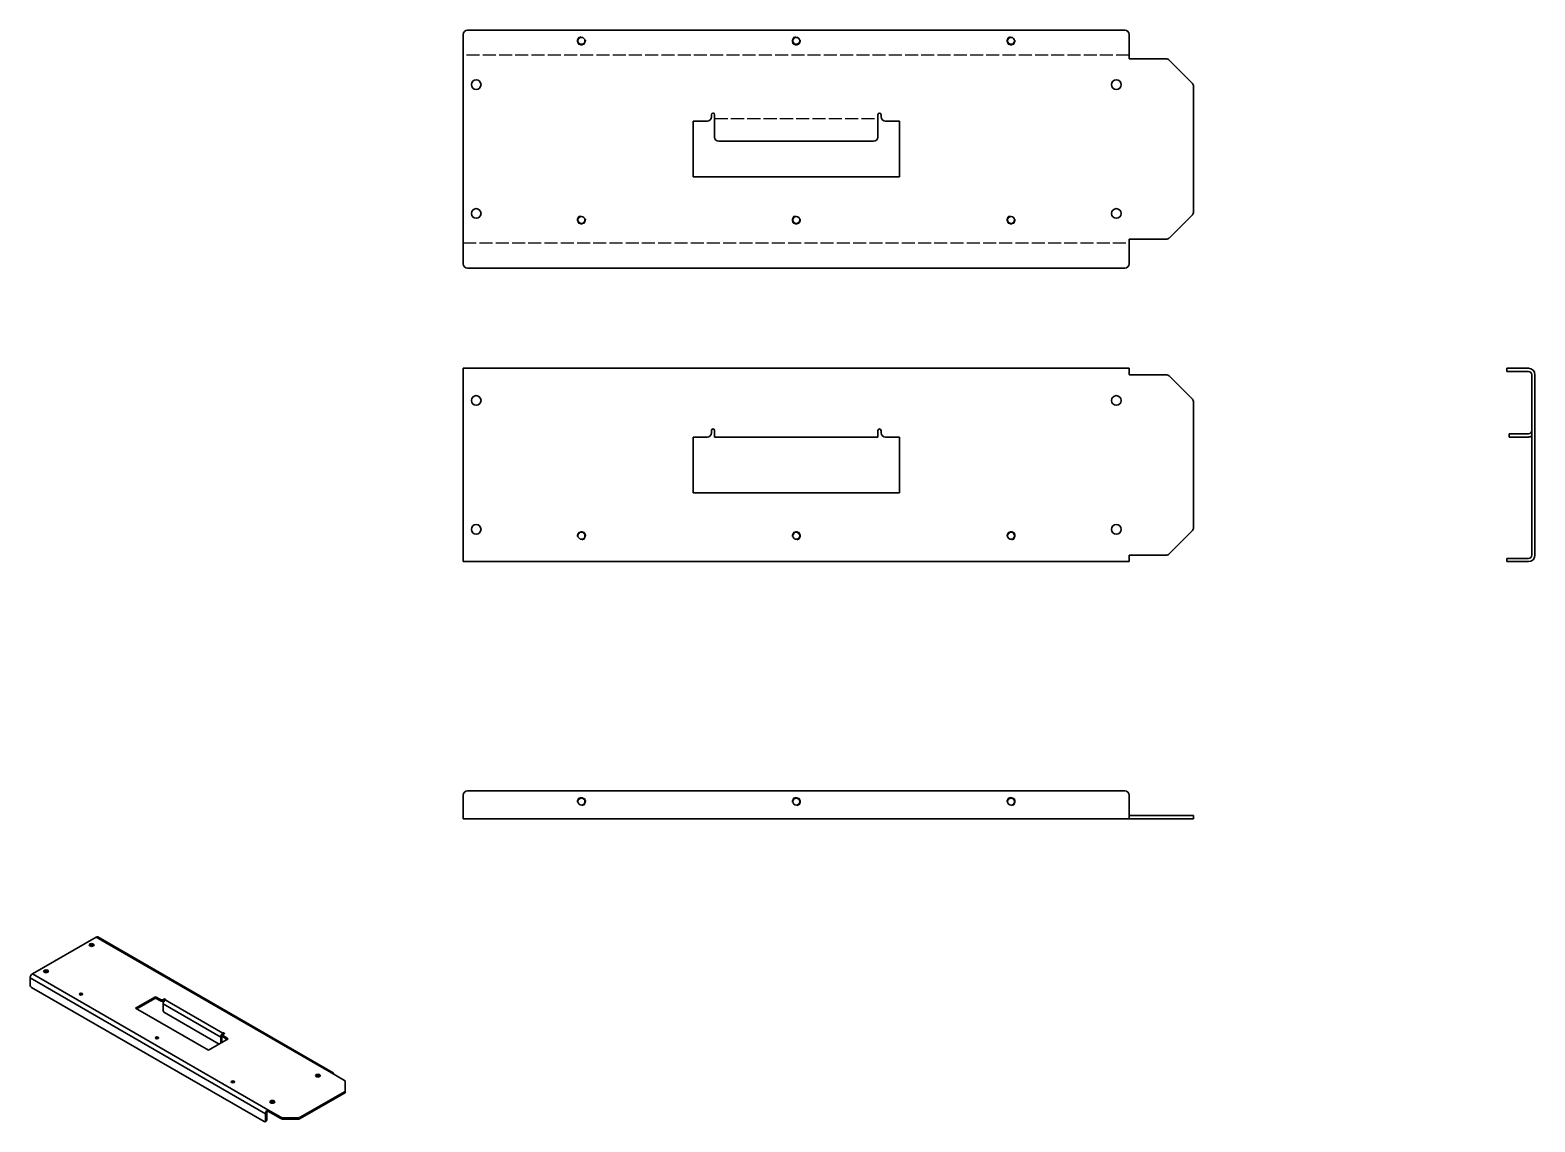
# Model space of a CAD drawing. Header units: millimetres. Extents: x 64 to 764, y 38 to 546.
import ezdxf

# ---------------------------------------------------------------- set-up
doc = ezdxf.new("R2010")
doc.units = ezdxf.units.MM
doc.header["$LTSCALE"] = 2
doc.linetypes.add('CHAIN', pattern=[0.3543, 0.2362, -0.0295, 0.0591, -0.0295])
doc.linetypes.add('DASHED', pattern=[0.2068, 0.1655, -0.0413])
for name, color, linetype, lineweight in [('Linha de centro curva (ISO)', 7, 'CHAIN', 25), ('Visible (ABNT)', 5, 'Continuous', 35), ('Visible Narrow (ABNT)', 1, 'Continuous', 18)]:
    doc.layers.add(name, color=color, linetype=linetype, lineweight=lineweight)

msp = doc.modelspace()

# ---------------------------------------------------------------- linework, layer by layer
at = {"layer": 'Linha de centro curva (ISO)', "color": 3, "linetype": 'DASHED', "ltscale": 18.28089}
for p, q in [((575.63, 534.24), (265.63, 534.24)), ((265.63, 446.85), (575.63, 446.85))]:
    msp.add_line(p, q, dxfattribs=at)
at = {"layer": 'Linha de centro curva (ISO)', "color": 3, "linetype": 'DASHED', "ltscale": 18.375242}
msp.add_line((382.63, 504.85), (458.63, 504.85), dxfattribs=at)
at = {"layer": 'Visible (ABNT)'}
for p, q in [((265.63, 543.94), (265.63, 437.15)), ((573.63, 545.94), (267.63, 545.94)), ((575.63, 532.55), (575.63, 543.94)), ((592.8, 532.55), (575.63, 532.55)), ((605.04, 521.13), (594.22, 531.96)), ((605.63, 461.38), (605.63, 519.72)), ((381.13, 506.55), (381.13, 505.55)), ((382.63, 506.55), (382.63, 496.15)), ((458.63, 496.15), (458.63, 506.55)), ((460.13, 505.55), (460.13, 506.55)), ((379.13, 503.55), (372.63, 503.55)), ((372.63, 503.55), (372.63, 477.55)), ((468.63, 503.55), (462.13, 503.55)), ((468.63, 477.55), (468.63, 503.55)), ((384.63, 494.15), (456.63, 494.15)), ((372.63, 477.55), (468.63, 477.55)), ((594.22, 449.13), (605.04, 459.96)), ((575.63, 448.55), (592.8, 448.55)), ((575.63, 437.15), (575.63, 448.55)), ((267.63, 435.15), (573.63, 435.15)), ((575.63, 388.47), (265.63, 388.47)), ((265.63, 385.47), (265.63, 388.47)), ((265.63, 385.47), (265.63, 301.47)), ((575.63, 388.47), (575.63, 385.47)), ((575.63, 385.47), (575.63, 385.46)), ((575.63, 385.46), (575.64, 385.46)), ((592.8, 385.47), (575.64, 385.47)), ((575.64, 385.46), (575.64, 385.47)), ((753.5, 388.47), (751.5, 388.47)), ((751.5, 386.97), (751.5, 388.47)), ((751.5, 386.97), (753.5, 386.97)), ((753.5, 388.47), (761.5, 388.47)), ((753.5, 386.97), (761.5, 386.97)), ((763, 301.47), (763, 385.47)), ((764.5, 385.47), (764.5, 301.47)), ((605.04, 374.06), (594.22, 384.88)), ((605.63, 314.3), (605.63, 372.64)), ((381.13, 359.47), (381.13, 358.47)), ((382.63, 356.47), (382.63, 359.47)), ((458.63, 359.47), (458.63, 356.47)), ((460.13, 358.47), (460.13, 359.47)), ((752.5, 356.47), (752.5, 357.97)), ((754.5, 357.97), (752.5, 357.97)), ((754.5, 357.97), (761.5, 357.97)), ((372.63, 356.47), (372.63, 330.47)), ((379.13, 356.47), (372.63, 356.47)), ((382.63, 356.47), (458.63, 356.47)), ((468.63, 356.47), (462.13, 356.47)), ((468.63, 330.47), (468.63, 356.47)), ((752.5, 356.47), (754.5, 356.47)), ((761.5, 356.47), (754.5, 356.47)), ((372.63, 330.47), (468.63, 330.47)), ((594.22, 302.06), (605.04, 312.88)), ((265.63, 298.47), (265.63, 301.47)), ((575.63, 301.48), (575.63, 301.47)), ((575.64, 301.48), (575.63, 301.48)), ((575.63, 301.47), (575.63, 298.47)), ((575.64, 301.47), (575.64, 301.48)), ((575.64, 301.47), (592.8, 301.47)), ((265.63, 298.47), (575.63, 298.47)), ((753.5, 299.97), (751.5, 299.97)), ((751.5, 298.47), (751.5, 299.97)), ((751.5, 298.47), (753.5, 298.47)), ((753.5, 299.97), (761.5, 299.97)), ((761.5, 298.47), (753.5, 298.47)), ((265.63, 189.73), (265.63, 181.73)), ((573.63, 191.73), (267.63, 191.73)), ((575.63, 181.73), (575.63, 189.73)), ((265.63, 178.73), (265.63, 181.73)), ((575.63, 178.73), (265.63, 178.73)), ((575.63, 181.73), (575.63, 178.73)), ((575.64, 180.23), (575.63, 180.23)), ((575.63, 178.73), (575.64, 178.73)), ((575.64, 180.23), (592.8, 180.23)), ((575.64, 178.73), (575.64, 180.23)), ((592.8, 178.73), (575.64, 178.73)), ((594.22, 180.23), (592.8, 180.23)), ((592.8, 178.73), (594.22, 178.73)), ((594.22, 180.23), (605.04, 180.23)), ((605.04, 178.73), (594.22, 178.73)), ((605.63, 180.23), (605.04, 180.23)), ((605.04, 178.73), (605.63, 178.73)), ((605.63, 180.23), (605.63, 178.73)), ((94.7, 123.63), (65.01, 106.48)), ((204.31, 60.35), (94.7, 123.63)), ((205.06, 60.42), (95.45, 123.7)), ((65.01, 106.48), (174.61, 43.2)), ((63.95, 104.64), (63.95, 101.38)), ((63.95, 104.64), (173.55, 41.36)), ((64.65, 100.15), (172.84, 37.69)), ((122.28, 95.87), (113.09, 90.56)), ((113.62, 90.25), (122.28, 95.25)), ((124.58, 94.54), (122.28, 95.87)), ((122.28, 95.25), (122.28, 95.87)), ((122.28, 95.25), (124.58, 93.93)), ((124.58, 93.93), (124.58, 94.54)), ((125.82, 92.6), (125.82, 89.74)), ((125.82, 92.6), (152.69, 77.09)), ((126.35, 94.74), (125.99, 94.54)), ((125.99, 94.54), (125.99, 93.93)), ((125.99, 93.93), (126.35, 94.13)), ((126.35, 94.13), (126.35, 94.74)), ((153.75, 78.92), (126.88, 94.44)), ((113.09, 90.56), (147.03, 70.96)), ((126.52, 88.52), (151.98, 73.82)), ((152.69, 77.09), (153.22, 77.39)), ((152.69, 74.23), (152.69, 77.09)), ((153.22, 74.53), (153.22, 77.39)), ((153.63, 78), (153.63, 77.39)), ((153.75, 78.31), (153.75, 78.92)), ((153.92, 78.41), (154.28, 78.62)), ((156.22, 76.27), (153.92, 77.6)), ((153.92, 77.6), (153.92, 76.98)), ((147.03, 70.96), (156.22, 76.27)), ((153.92, 76.98), (155.69, 75.96)), ((198.89, 58.78), (198.28, 59.13)), ((204.3, 60.35), (204.31, 60.34)), ((204.31, 60.35), (204.3, 60.35)), ((210.38, 56.84), (204.31, 60.35)), ((204.31, 60.34), (204.31, 60.35)), ((204.31, 60.34), (204.31, 60.35)), ((210.67, 52.01), (210.67, 56.43)), ((189.75, 39.7), (210.38, 51.61)), ((210.38, 50.99), (189.75, 39.08)), ((210.38, 50.99), (210.38, 51.61)), ((210.67, 52.01), (210.67, 51.4)), ((174.61, 43.2), (174.61, 43.2)), ((174.61, 43.2), (174.61, 43.2)), ((174.61, 43.2), (174.61, 43.2)), ((174.61, 43.2), (180.68, 39.7)), ((174.61, 43.2), (174.61, 42.59)), ((174.61, 43.2), (174.61, 43.2)), ((174.61, 42.59), (174.61, 43.2)), ((180.68, 39.08), (174.61, 42.59)), ((174.61, 42.59), (174.61, 42.59)), ((173.34, 37.64), (173.87, 37.95)), ((173.55, 41.36), (174.08, 41.67)), ((173.55, 38.1), (173.55, 41.36)), ((173.55, 38.1), (174.08, 38.4)), ((174.08, 38.4), (174.08, 41.67)), ((180.68, 39.08), (180.68, 39.7)), ((181.39, 39.53), (181.39, 38.91)), ((181.39, 39.53), (189.04, 39.53)), ((189.04, 38.91), (181.39, 38.91)), ((189.04, 38.91), (189.04, 39.53)), ((189.75, 39.7), (189.75, 39.08))]:
    msp.add_line(p, q, dxfattribs=at)
for centre, radius in [((320.63, 540.94), 1.62), ((420.63, 540.94), 1.62), ((520.63, 540.94), 1.62), ((271.63, 520.55), 2.25), ((569.63, 520.55), 2.25), ((271.63, 460.55), 2.25), ((569.63, 460.55), 2.25), ((320.63, 457.55), 1.62), ((420.63, 457.55), 1.62), ((520.63, 457.55), 1.62), ((271.63, 373.47), 2.25), ((569.63, 373.47), 2.25), ((271.63, 313.47), 2.25), ((569.63, 313.47), 2.25), ((320.63, 310.47), 1.62), ((420.63, 310.47), 1.62), ((520.63, 310.47), 1.62), ((320.63, 186.73), 1.62), ((420.63, 186.73), 1.62), ((520.63, 186.73), 1.62)]:
    msp.add_circle(centre, radius, dxfattribs=at)
for centre, radius, start, end in [((267.63, 543.94), 2, 90, 180), ((573.63, 543.94), 2, 0, 90), ((592.8, 530.55), 2, 45, 90), ((603.63, 519.72), 2, 0, 45), ((379.13, 505.55), 2, 270, 0), ((381.88, 506.55), 0.75, 0, 180), ((459.38, 506.55), 0.75, 0, 180), ((462.13, 505.55), 2, 180, 270), ((384.63, 496.15), 2, 180, 270), ((456.63, 496.15), 2, 270, 0), ((603.63, 461.38), 2, 315, 0), ((592.8, 450.55), 2, 270, 315), ((267.63, 437.15), 2, 180, 270), ((573.63, 437.15), 2, 270, 0), ((592.8, 383.47), 2, 45, 90), ((761.5, 385.47), 3, 0, 90), ((761.5, 385.47), 1.5, 0, 90), ((603.63, 372.64), 2, 0, 45), ((379.13, 358.47), 2, 270, 0), ((381.88, 359.47), 0.75, 0, 180), ((459.38, 359.47), 0.75, 0, 180), ((462.13, 358.47), 2, 180, 270), ((761.5, 359.47), 1.5, 270, 0), ((761.5, 359.47), 3, 270, 300), ((603.63, 314.3), 2, 315, 0), ((592.8, 303.47), 2, 270, 315), ((761.5, 301.47), 3, 270, 0), ((761.5, 301.47), 1.5, 270, 0), ((267.63, 189.73), 2, 90, 180), ((573.63, 189.73), 2, 0, 90)]:
    msp.add_arc(centre, radius, start, end, dxfattribs=at)
for centre, major_axis in [((92.58, 119.95), (-1.12, 0)), ((71.37, 107.7), (-1.12, 0)), ((87.63, 97.09), (-0.811, 0)), ((122.99, 76.68), (-0.811, 0)), ((158.34, 56.27), (-0.811, 0)), ((197.94, 59.12), (-1.12, 0)), ((176.73, 46.88), (-1.12, 0))]:
    msp.add_ellipse(centre, major_axis=major_axis, ratio=0.57735, dxfattribs=at)
for centre, major_axis, start_param, end_param in [((92.58, 119.34), (1.12, 0), 0.490883, 2.65071), ((94.7, 122.4), (0.75, 1.3), 0, 0.785398), ((65.01, 105.25), (-0.75, -1.3), 3.926991, 5.497787), ((71.37, 107.09), (1.12, 0), 0.490883, 2.65071), ((64.65, 100.97), (0.5, -0.866), 3.926991, 5.497787), ((87.63, 96.48), (0.811, 0), 0.713289, 2.428304), ((125.29, 94.95), (1, 0), 3.926991, 5.497787), ((125.29, 94.33), (-1, 0), 0.785398, 2.356194), ((126.88, 93.21), (-0.75, -1.3), 3.926991, 5.497787), ((126.61, 94.59), (0.375, 0), 5.497787, 8.63938), ((126.61, 93.98), (0.375, 0), 1.727874, 2.356194), ((126.52, 89.33), (0.5, -0.866), 3.926991, 5.497787), ((153.75, 77.7), (0.75, 1.3), 0.785398, 2.356194), ((153.75, 77.7), (0.375, 0.65), 0.785398, 2.356194), ((154.63, 78), (-1, 0), 5.497787, 7.068583), ((154.63, 77.39), (-1, 0), 0, 0.785398), ((154.01, 78.77), (0.375, 0), 5.497787, 8.63938), ((154.01, 78.16), (0.375, 0), 2.10104, 2.356194), ((122.99, 76.07), (0.811, 0), 0.713289, 2.428304), ((158.34, 55.65), (0.811, 0), 0.713289, 2.428304), ((197.94, 58.51), (1.12, 0), 0.490883, 2.65071), ((204.31, 59.12), (0.75, 1.3), 5.497787, 7.068583), ((209.67, 56.43), (1, 0), 0, 0.785398), ((209.67, 52.01), (1, 0), 5.497787, 6.283185), ((209.67, 51.4), (1, 0), 5.497787, 6.283185), ((174.61, 41.98), (0.75, 1.3), 0.785398, 2.356194), ((174.61, 41.98), (0.375, 0.65), 0.785398, 2.356194), ((176.73, 46.26), (1.12, 0), 0.490883, 2.65071), ((172.84, 38.51), (0.5, -0.866), 5.497787, 7.068583), ((173.37, 38.81), (0.5, -0.866), 0, 0.785398), ((181.39, 40.1), (1, 0), 3.926991, 4.712389), ((181.39, 39.49), (-1, 0), 0.785398, 1.570796), ((189.04, 40.1), (1, 0), 4.712389, 5.497787), ((189.04, 39.49), (-1, 0), 1.570796, 2.356194)]:
    msp.add_ellipse(centre, major_axis=major_axis, ratio=0.57735, start_param=start_param, end_param=end_param, dxfattribs=at)
at = {"layer": 'Visible Narrow (ABNT)', "color": 2}
for centre in [(320.63, 540.94), (420.63, 540.94), (520.63, 540.94), (320.63, 457.55), (420.63, 457.55), (520.63, 457.55)]:
    msp.add_arc(centre, 2, 100, 10, dxfattribs=at)
at = {"layer": 'Visible Narrow (ABNT)'}
for centre in [(320.63, 310.47), (420.63, 310.47), (520.63, 310.47), (320.63, 186.73), (420.63, 186.73), (520.63, 186.73)]:
    msp.add_arc(centre, 2, 280, 190, dxfattribs=at)

doc.saveas('drawing.dxf')
